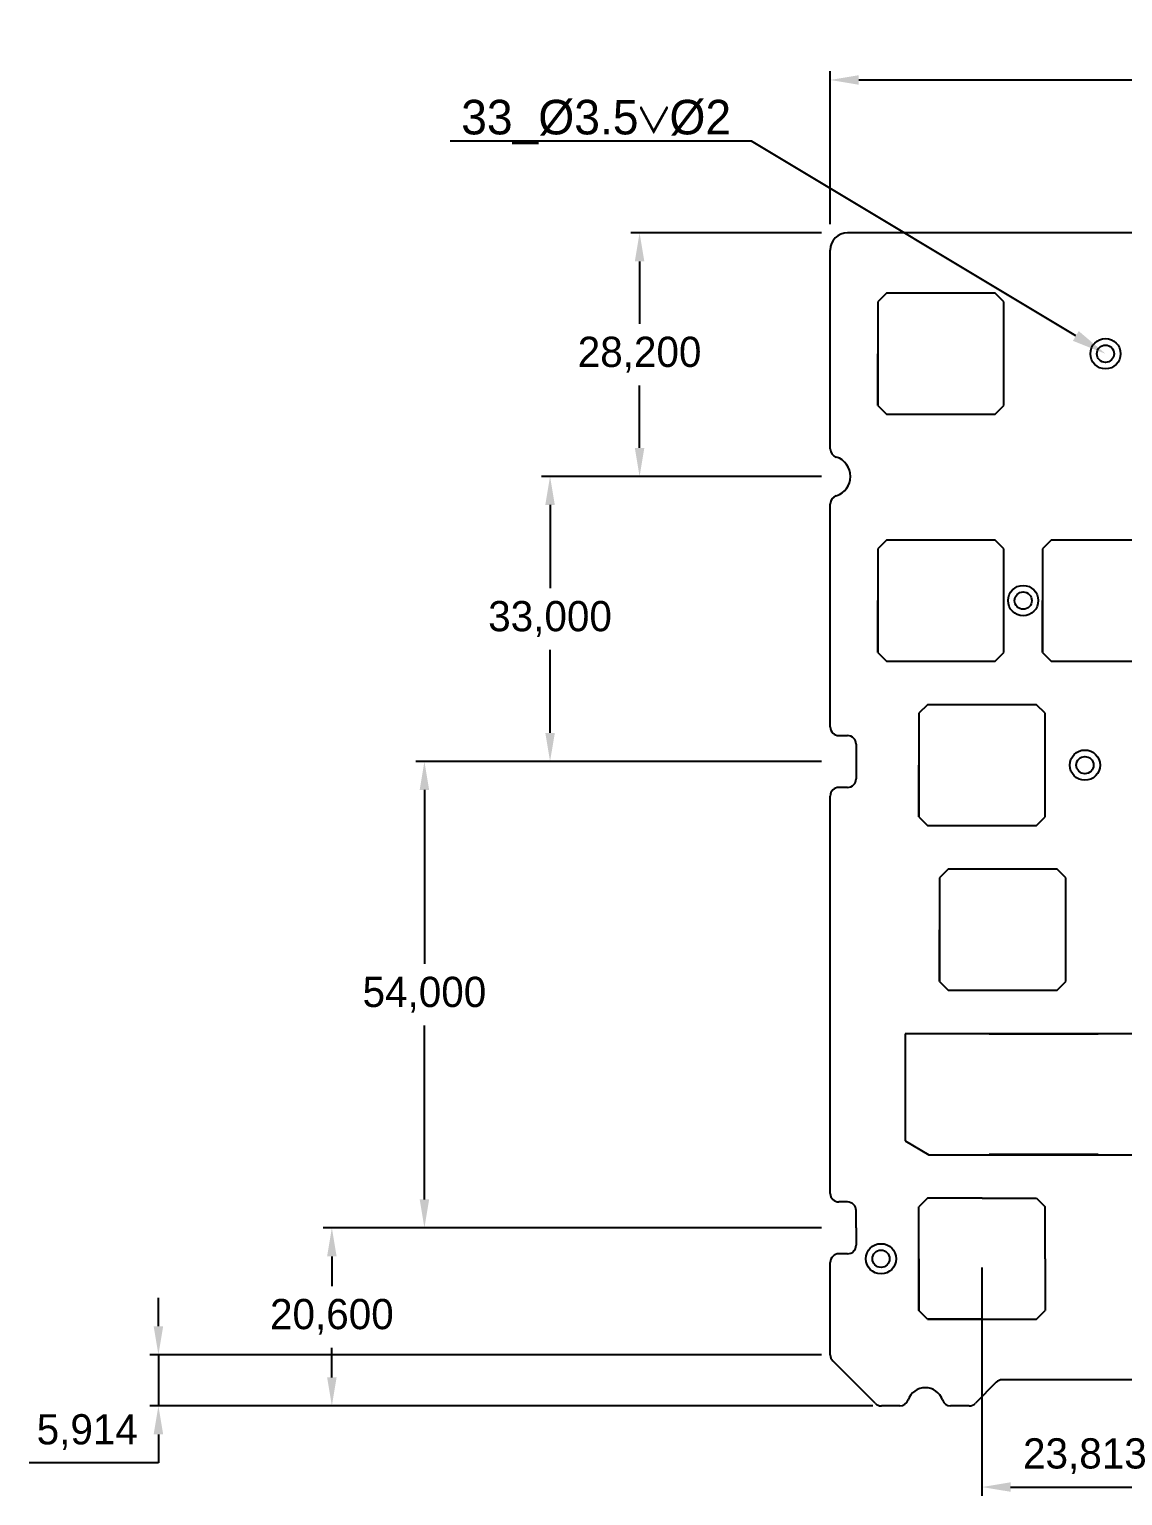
# Model space of a CAD drawing. Header units: millimetres. Extents: x -77 to 404, y -29 to 191.
# Drawn here: x -76.9 to 49.6, y 21.1 to 190.9 of the extents above; entities that cross this region are included whole.
import ezdxf
from ezdxf import colors
from ezdxf.entities.mleader import LeaderData, LeaderLine
from ezdxf.math import Vec2, Vec3

# ---------------------------------------------------------------- set-up
doc = ezdxf.new("R2010")
doc.units = ezdxf.units.MM
doc.header["$PDSIZE"] = -1
doc.dimstyles.new('ISO-25', dxfattribs={"dimtxt": 2.5, "dimasz": 2.5, "dimexe": 1.25, "dimexo": 0.625, "dimtad": 1, "dimtxsty": 'Standard', "dimcen": 2.5, "dimadec": 0, "dimazin": 0, "dimtfac": 1, "dimtmove": 0, "dimatfit": 3, "dimfxl": 1, "dimarcsym": 0})

# ---------------------------------------------------------------- blocks, each defined once
blk = doc.blocks.new('*D1')
at = {"color": 0, "lineweight": -2, "transparency": 16777216}
for p, q in [((14.76, 167.32), (-7.3, 167.32)), ((-6.3, 164.02), (-6.3, 156.79)), ((-6.3, 142.42), (-6.3, 149.65)), ((14.76, 139.12), (-7.3, 139.12))]:
    blk.add_line(p, q, dxfattribs=at)
at = {"color": 0, "transparency": 16777216}
for points in [[(-6.85, 164.02), (-5.75, 164.02), (-6.3, 167.32)], [(-6.85, 142.42), (-5.75, 142.42), (-6.3, 139.12)]]:
    blk.add_solid(points, dxfattribs=at)
at = {"layer": 'Defpoints', "color": 0, "transparency": 16777216}
for p in [(-6.3, 167.32), (15.76, 167.32), (15.76, 139.12)]:
    blk.add_point(p, dxfattribs=at)
at = {"color": 0, "transparency": 16777216, "insert": (-6.3, 153.22), "char_height": 3.5, "attachment_point": 5}
blk.add_mtext('28,200', dxfattribs=at)
blk = doc.blocks.new('*D2')
at = {"color": 0, "lineweight": -2, "transparency": 16777216}
for p, q in [((14.76, 139.12), (-17.66, 139.12)), ((-16.66, 135.82), (-16.66, 126.19)), ((-16.66, 109.42), (-16.66, 119.05)), ((14.76, 106.12), (-17.66, 106.12))]:
    blk.add_line(p, q, dxfattribs=at)
at = {"color": 0, "transparency": 16777216}
for points in [[(-17.21, 135.82), (-16.11, 135.82), (-16.66, 139.12)], [(-17.21, 109.42), (-16.11, 109.42), (-16.66, 106.12)]]:
    blk.add_solid(points, dxfattribs=at)
at = {"layer": 'Defpoints', "color": 0, "transparency": 16777216}
for p in [(15.76, 139.12), (-16.66, 106.12), (15.76, 106.12)]:
    blk.add_point(p, dxfattribs=at)
at = {"color": 0, "transparency": 16777216, "insert": (-16.66, 122.62), "char_height": 3.5, "attachment_point": 5}
blk.add_mtext('33,000', dxfattribs=at)
blk = doc.blocks.new('*D3')
at = {"color": 0, "lineweight": -2, "transparency": 16777216}
for p, q in [((14.76, 106.12), (-32.2, 106.12)), ((-31.2, 102.82), (-31.2, 82.69)), ((-31.2, 55.42), (-31.2, 75.55)), ((14.76, 52.12), (-32.2, 52.12))]:
    blk.add_line(p, q, dxfattribs=at)
at = {"color": 0, "transparency": 16777216}
for points in [[(-31.75, 102.82), (-30.65, 102.82), (-31.2, 106.12)], [(-31.75, 55.42), (-30.65, 55.42), (-31.2, 52.12)]]:
    blk.add_solid(points, dxfattribs=at)
at = {"layer": 'Defpoints', "color": 0, "transparency": 16777216}
for p in [(15.76, 106.12), (-31.2, 52.12), (15.76, 52.12)]:
    blk.add_point(p, dxfattribs=at)
at = {"color": 0, "transparency": 16777216, "insert": (-31.2, 79.12), "char_height": 3.5, "attachment_point": 5}
blk.add_mtext('54,000', dxfattribs=at)
blk = doc.blocks.new('*D4')
at = {"color": 0, "lineweight": -2, "transparency": 16777216}
for p, q in [((33.32, 47.55), (33.32, 21.12)), ((57.14, 47.55), (57.14, 21.12)), ((36.63, 22.12), (53.84, 22.12))]:
    blk.add_line(p, q, dxfattribs=at)
at = {"color": 0, "transparency": 16777216}
for points in [[(36.63, 22.67), (36.63, 21.57), (33.32, 22.12)], [(53.84, 22.67), (53.84, 21.57), (57.14, 22.12)]]:
    blk.add_solid(points, dxfattribs=at)
at = {"layer": 'Defpoints', "color": 0, "transparency": 16777216}
for p in [(33.32, 48.55), (57.14, 48.55), (57.14, 22.12)]:
    blk.add_point(p, dxfattribs=at)
at = {"color": 0, "transparency": 16777216, "insert": (45.23, 25.69), "char_height": 3.5, "attachment_point": 5}
blk.add_mtext('23,813', dxfattribs=at)
blk = doc.blocks.new('*D10')
at = {"color": 0, "lineweight": -2, "transparency": 16777216}
for p, q in [((15.76, 168.32), (15.76, 186.02)), ((374.74, 168.32), (374.74, 186.02)), ((19.06, 185.02), (371.44, 185.02))]:
    blk.add_line(p, q, dxfattribs=at)
at = {"color": 0, "transparency": 16777216}
for points in [[(19.06, 185.57), (19.06, 184.47), (15.76, 185.02)], [(371.44, 185.57), (371.44, 184.47), (374.74, 185.02)]]:
    blk.add_solid(points, dxfattribs=at)
at = {"layer": 'Defpoints', "color": 0, "transparency": 16777216}
for p in [(374.74, 185.02), (15.76, 167.32), (374.74, 167.32)]:
    blk.add_point(p, dxfattribs=at)
at = {"color": 0, "transparency": 16777216, "insert": (195.25, 188.59), "char_height": 3.5, "attachment_point": 5}
blk.add_mtext('358,975', dxfattribs=at)
blk = doc.blocks.new('*D11')
at = {"color": 0, "lineweight": -2, "transparency": 16777216}
for p, q in [((14.76, 52.12), (-42.91, 52.12)), ((-41.91, 48.82), (-41.91, 45.39)), ((-41.91, 34.82), (-41.91, 38.25)), ((14.86, 31.52), (-42.91, 31.52))]:
    blk.add_line(p, q, dxfattribs=at)
at = {"color": 0, "transparency": 16777216}
for points in [[(-42.46, 48.82), (-41.36, 48.82), (-41.91, 52.12)], [(-42.46, 34.82), (-41.36, 34.82), (-41.91, 31.52)]]:
    blk.add_solid(points, dxfattribs=at)
at = {"layer": 'Defpoints', "color": 0, "transparency": 16777216}
for p in [(15.76, 52.12), (-41.91, 31.52), (15.86, 31.52)]:
    blk.add_point(p, dxfattribs=at)
at = {"color": 0, "transparency": 16777216, "insert": (-41.91, 41.82), "char_height": 3.5, "attachment_point": 5}
blk.add_mtext('20,600', dxfattribs=at)
blk = doc.blocks.new('*D12')
at = {"color": 0, "lineweight": -2, "transparency": 16777216}
for p, q in [((-61.98, 40.74), (-61.98, 44.04)), ((14.76, 37.43), (-62.98, 37.43)), ((-61.98, 37.43), (-61.98, 31.52)), ((20.68, 31.52), (-62.98, 31.52)), ((-61.98, 28.22), (-61.98, 24.92)), ((-61.98, 24.92), (-76.92, 24.92))]:
    blk.add_line(p, q, dxfattribs=at)
at = {"color": 0, "transparency": 16777216}
for points in [[(-62.53, 40.74), (-61.43, 40.74), (-61.98, 37.43)], [(-62.53, 28.22), (-61.43, 28.22), (-61.98, 31.52)]]:
    blk.add_solid(points, dxfattribs=at)
at = {"layer": 'Defpoints', "color": 0, "transparency": 16777216}
for p in [(15.76, 37.43), (-61.98, 31.52), (21.68, 31.52)]:
    blk.add_point(p, dxfattribs=at)
at = {"color": 0, "transparency": 16777216, "insert": (-70.21, 28.48), "char_height": 3.5, "attachment_point": 5}
blk.add_mtext('5,914', dxfattribs=at)

msp = doc.modelspace()

# ---------------------------------------------------------------- linework, layer by layer
for p, q in [((372.7374, 167.3203), (17.7624, 167.3203)), ((372.7374, 167.3203), (17.7624, 167.3203)), ((372.7374, 167.3203), (17.7624, 167.3203)), ((21.2624, 147.3203), (21.2624, 153.3203)), ((21.2624, 147.3203), (21.2624, 153.3203)), ((21.2624, 118.7453), (21.2624, 124.7453)), ((21.2624, 118.7453), (21.2624, 124.7453)), ((40.3124, 118.7453), (40.3124, 124.7453)), ((40.3124, 118.7453), (40.3124, 124.7453)), ((22.2624, 117.7453), (28.5624, 117.7453)), ((22.2624, 117.7453), (28.5624, 117.7453)), ((41.3124, 117.7453), (47.6124, 117.7453)), ((41.3124, 117.7453), (47.6124, 117.7453)), ((16.7624, 109.1203), (17.7624, 109.1203)), ((16.7624, 109.1203), (17.7624, 109.1203)), ((16.7624, 109.1203), (17.7624, 109.1203)), ((18.7624, 108.1203), (18.7624, 104.1203)), ((18.7624, 108.1203), (18.7624, 104.1203)), ((18.7624, 108.1203), (18.7624, 104.1203)), ((26.0249, 99.6953), (26.0249, 105.6953)), ((26.0249, 99.6953), (26.0249, 105.6953)), ((17.7624, 103.1203), (16.7624, 103.1203)), ((17.7624, 103.1203), (16.7624, 103.1203)), ((17.7624, 103.1203), (16.7624, 103.1203)), ((27.0249, 98.6953), (39.6249, 98.6953)), ((27.0249, 98.6953), (39.6249, 98.6953)), ((27.0249, 98.6953), (39.6249, 98.6953)), ((28.4061, 80.6453), (28.4061, 86.6453)), ((28.4061, 80.6453), (28.4061, 86.6453)), ((29.4061, 79.6453), (35.7061, 79.6453)), ((29.4061, 79.6453), (35.7061, 79.6453)), ((34.1686, 79.6453), (40.4686, 79.6453)), ((34.1686, 79.6453), (40.4686, 79.6453)), ((34.1686, 74.5953), (46.7686, 74.5953)), ((34.1686, 74.5953), (40.4686, 74.5953)), ((34.1686, 74.5953), (40.4686, 74.5953)), ((34.1686, 74.5953), (46.7686, 74.5953)), ((34.1686, 74.5953), (40.4686, 74.5953)), ((34.1686, 74.5953), (40.4686, 74.5953)), ((40.4686, 74.5953), (46.7686, 74.5953)), ((40.4686, 74.5953), (46.7686, 74.5953)), ((40.4686, 74.5953), (46.7686, 74.5953)), ((40.4686, 74.5953), (46.7686, 74.5953)), ((40.4686, 60.6012), (34.1686, 60.6012)), ((46.7686, 60.6012), (34.1686, 60.6012)), ((34.1686, 60.6012), (40.4686, 60.6012)), ((46.7686, 60.6012), (34.1686, 60.6012)), ((34.1686, 60.6012), (40.4686, 60.6012)), ((40.4686, 60.6012), (34.1686, 60.6012)), ((46.7686, 60.6012), (34.1686, 60.6012)), ((34.1686, 60.6012), (40.4686, 60.6012)), ((46.7686, 60.6012), (34.1686, 60.6012)), ((34.1686, 60.6012), (40.4686, 60.6012)), ((40.4686, 60.6012), (46.7686, 60.6012)), ((40.4686, 60.6012), (46.7686, 60.6012)), ((17.7624, 55.1203), (16.7624, 55.1203)), ((17.7624, 55.1203), (16.7624, 55.1203)), ((17.7624, 55.1203), (16.7624, 55.1203)), ((33.3249, 55.5453), (29.0249, 55.5453)), ((33.3249, 55.5453), (39.6249, 55.5453)), ((39.6249, 55.5453), (40.6249, 54.5453)), ((40.6249, 48.5453), (40.6249, 54.5453)), ((18.7624, 52.1203), (18.7624, 54.1203)), ((18.7624, 52.1203), (18.7624, 54.1203)), ((18.7624, 52.1203), (18.7624, 54.1203)), ((18.7624, 52.1203), (18.7624, 50.1203)), ((18.7624, 52.1203), (18.7624, 50.1203)), ((18.7624, 52.1203), (18.7624, 50.1203)), ((26.0249, 48.5453), (26.0249, 52.5453)), ((17.7624, 49.1203), (16.7624, 49.1203)), ((17.7624, 49.1203), (16.7624, 49.1203)), ((17.7624, 49.1203), (16.7624, 49.1203)), ((26.0249, 48.5453), (26.0249, 42.5453)), ((26.0249, 42.5453), (26.0249, 48.5453)), ((40.6249, 48.5453), (40.6249, 42.5453)), ((27.0249, 41.5453), (26.0249, 42.5453)), ((39.6249, 41.5453), (40.6249, 42.5453)), ((33.3249, 41.5453), (27.0249, 41.5453)), ((27.0249, 41.5453), (33.3249, 41.5453)), ((33.3249, 41.5453), (39.6249, 41.5453)), ((20.9695, 31.8132), (16.0552, 36.7274)), ((20.9695, 31.8132), (16.0552, 36.7274)), ((20.9695, 31.8132), (16.0552, 36.7274)), ((34.969, 34.2494), (32.5557, 31.8161)), ((34.969, 34.2494), (32.5557, 31.8161)), ((34.969, 34.2494), (32.5557, 31.8161)), ((354.8207, 34.5453), (35.679, 34.5453)), ((354.8207, 34.5453), (35.679, 34.5453)), ((354.8207, 34.5453), (35.679, 34.5453)), ((23.8281, 31.5203), (21.6766, 31.5203)), ((23.8281, 31.5203), (21.6766, 31.5203)), ((23.8281, 31.5203), (21.6766, 31.5203)), ((31.8457, 31.5203), (29.6966, 31.5203)), ((31.8457, 31.5203), (29.6966, 31.5203)), ((31.8457, 31.5203), (29.6966, 31.5203))]:
    msp.add_line(p, q)
at = {"color": 7, "true_color": 0xffffff}
for p, q in [((15.7624, 142.3175), (15.7624, 165.3203)), ((15.7624, 142.3175), (15.7624, 165.3203)), ((15.7624, 142.3175), (15.7624, 165.3203)), ((22.2624, 146.3203), (34.8624, 146.3203)), ((22.2624, 146.3203), (34.8624, 146.3203)), ((22.2624, 146.3203), (34.8624, 146.3203)), ((15.7624, 110.1203), (15.7624, 135.923)), ((15.7624, 110.1203), (15.7624, 135.923)), ((15.7624, 110.1203), (15.7624, 135.923)), ((22.2624, 117.7453), (28.5624, 117.7453)), ((22.2624, 117.7453), (28.5624, 117.7453)), ((15.7624, 56.1203), (15.7624, 102.1203)), ((15.7624, 56.1203), (15.7624, 102.1203)), ((15.7624, 56.1203), (15.7624, 102.1203)), ((43.0061, 92.6453), (42.0061, 93.6453)), ((43.0061, 92.6453), (42.0061, 93.6453)), ((43.0061, 90.6453), (43.0061, 92.6453)), ((43.0061, 90.6453), (43.0061, 92.6453)), ((29.4061, 79.6453), (35.7061, 79.6453)), ((29.4061, 79.6453), (42.0061, 79.6453)), ((29.4061, 79.6453), (35.7061, 79.6453)), ((29.4061, 79.6453), (42.0061, 79.6453)), ((34.1686, 79.6453), (40.4686, 79.6453)), ((34.1686, 79.6453), (40.4686, 79.6453)), ((56.5186, 74.5983), (24.4186, 74.5983)), ((24.4186, 74.5983), (24.4186, 62.186)), ((24.4186, 62.186), (27.1686, 60.5983)), ((34.1686, 60.6012), (40.4686, 60.6012)), ((34.1686, 60.6012), (40.4686, 60.6012)), ((34.1686, 60.6012), (40.4686, 60.6012)), ((34.1686, 60.6012), (40.4686, 60.6012)), ((34.1686, 60.6012), (40.4686, 60.6012)), ((34.1686, 60.6012), (40.4686, 60.6012)), ((34.1686, 60.6012), (40.4686, 60.6012)), ((34.1686, 60.6012), (40.4686, 60.6012)), ((27.0249, 55.5453), (26.0249, 54.5453)), ((26.0249, 52.5453), (26.0249, 54.5453)), ((29.0249, 55.5453), (27.0249, 55.5453)), ((15.7624, 37.4345), (15.7624, 48.1203)), ((15.7624, 37.4345), (15.7624, 48.1203)), ((15.7624, 37.4345), (15.7624, 48.1203)), ((27.0249, 41.5453), (33.3249, 41.5453)), ((30.9436, 41.5453), (35.7061, 41.5453))]:
    msp.add_line(p, q, dxfattribs=at)
at = {"color": 7, "linetype": 'Continuous'}
for p, q in [((22.2624, 160.3203), (21.2624, 159.3203)), ((22.2624, 160.3203), (21.2624, 159.3203)), ((22.2624, 160.3203), (21.2624, 159.3203)), ((34.8624, 160.3203), (22.2624, 160.3203)), ((34.8624, 160.3203), (22.2624, 160.3203)), ((34.8624, 160.3203), (22.2624, 160.3203)), ((35.8624, 159.3203), (34.8624, 160.3203)), ((35.8624, 159.3203), (34.8624, 160.3203)), ((35.8624, 159.3203), (34.8624, 160.3203)), ((21.2624, 159.3203), (21.2624, 147.3203)), ((21.2624, 159.3203), (21.2624, 147.3203)), ((21.2624, 159.3203), (21.2624, 147.3203)), ((35.8624, 147.3203), (35.8624, 159.3203)), ((35.8624, 147.3203), (35.8624, 159.3203)), ((35.8624, 147.3203), (35.8624, 159.3203)), ((21.2624, 147.3203), (22.2624, 146.3203)), ((21.2624, 147.3203), (22.2624, 146.3203)), ((21.2624, 147.3203), (22.2624, 146.3203)), ((34.8624, 146.3203), (35.8624, 147.3203)), ((34.8624, 146.3203), (35.8624, 147.3203)), ((34.8624, 146.3203), (35.8624, 147.3203)), ((22.2624, 131.7453), (21.2624, 130.7453)), ((22.2624, 131.7453), (21.2624, 130.7453)), ((22.2624, 131.7453), (21.2624, 130.7453)), ((21.2624, 130.7453), (21.2624, 118.7453)), ((21.2624, 130.7453), (21.2624, 118.7453)), ((21.2624, 130.7453), (21.2624, 118.7453)), ((34.8624, 131.7453), (22.2624, 131.7453)), ((34.8624, 131.7453), (22.2624, 131.7453)), ((34.8624, 131.7453), (22.2624, 131.7453)), ((35.8624, 130.7453), (34.8624, 131.7453)), ((35.8624, 130.7453), (34.8624, 131.7453)), ((35.8624, 130.7453), (34.8624, 131.7453)), ((35.8624, 118.7453), (35.8624, 130.7453)), ((35.8624, 118.7453), (35.8624, 130.7453)), ((35.8624, 118.7453), (35.8624, 130.7453)), ((41.3124, 131.7453), (40.3124, 130.7453)), ((41.3124, 131.7453), (40.3124, 130.7453)), ((41.3124, 131.7453), (40.3124, 130.7453)), ((40.3124, 130.7453), (40.3124, 118.7453)), ((40.3124, 130.7453), (40.3124, 118.7453)), ((40.3124, 130.7453), (40.3124, 118.7453)), ((53.9124, 131.7453), (41.3124, 131.7453)), ((53.9124, 131.7453), (41.3124, 131.7453)), ((53.9124, 131.7453), (41.3124, 131.7453)), ((21.2624, 118.7453), (22.2624, 117.7453)), ((21.2624, 118.7453), (22.2624, 117.7453)), ((21.2624, 118.7453), (22.2624, 117.7453)), ((22.2624, 117.7453), (34.8624, 117.7453)), ((22.2624, 117.7453), (34.8624, 117.7453)), ((22.2624, 117.7453), (34.8624, 117.7453)), ((34.8624, 117.7453), (35.8624, 118.7453)), ((34.8624, 117.7453), (35.8624, 118.7453)), ((34.8624, 117.7453), (35.8624, 118.7453)), ((40.3124, 118.7453), (41.3124, 117.7453)), ((40.3124, 118.7453), (41.3124, 117.7453)), ((40.3124, 118.7453), (41.3124, 117.7453)), ((41.3124, 117.7453), (53.9124, 117.7453)), ((41.3124, 117.7453), (53.9124, 117.7453)), ((41.3124, 117.7453), (53.9124, 117.7453)), ((27.0249, 112.6953), (26.0249, 111.6953)), ((27.0249, 112.6953), (26.0249, 111.6953)), ((27.0249, 112.6953), (26.0249, 111.6953)), ((39.6249, 112.6953), (27.0249, 112.6953)), ((39.6249, 112.6953), (27.0249, 112.6953)), ((39.6249, 112.6953), (27.0249, 112.6953)), ((40.6249, 111.6953), (39.6249, 112.6953)), ((40.6249, 111.6953), (39.6249, 112.6953)), ((40.6249, 111.6953), (39.6249, 112.6953)), ((26.0249, 111.6953), (26.0249, 99.6953)), ((26.0249, 111.6953), (26.0249, 99.6953)), ((26.0249, 111.6953), (26.0249, 99.6953)), ((40.6249, 99.6953), (40.6249, 111.6953)), ((40.6249, 99.6953), (40.6249, 111.6953)), ((40.6249, 99.6953), (40.6249, 111.6953)), ((26.0249, 99.6953), (27.0249, 98.6953)), ((26.0249, 99.6953), (27.0249, 98.6953)), ((26.0249, 99.6953), (27.0249, 98.6953)), ((39.6249, 98.6953), (40.6249, 99.6953)), ((39.6249, 98.6953), (40.6249, 99.6953)), ((39.6249, 98.6953), (40.6249, 99.6953)), ((29.4061, 93.6453), (28.4061, 92.6453)), ((29.4061, 93.6453), (28.4061, 92.6453)), ((42.0061, 93.6453), (29.4061, 93.6453)), ((42.0061, 93.6453), (29.4061, 93.6453)), ((28.4061, 92.6453), (28.4061, 80.6453)), ((28.4061, 92.6453), (28.4061, 80.6453)), ((43.0061, 80.6453), (43.0061, 90.6453)), ((43.0061, 80.6453), (43.0061, 90.6453)), ((28.4061, 80.6453), (29.4061, 79.6453)), ((28.4061, 80.6453), (29.4061, 79.6453)), ((42.0061, 79.6453), (43.0061, 80.6453)), ((42.0061, 79.6453), (43.0061, 80.6453)), ((29.4061, 79.6453), (42.0061, 79.6453)), ((29.4061, 79.6453), (42.0061, 79.6453)), ((27.1686, 60.5983), (53.7686, 60.5983))]:
    msp.add_line(p, q, dxfattribs=at)
at = {"color": 7, "true_color": 0xffffff}
for centre, radius in [((47.6124, 153.3203), 1.75), ((47.6124, 153.3203), 1.75), ((47.6124, 153.3203), 1.75), ((47.6124, 153.3203), 1), ((47.6124, 153.3203), 1), ((47.6124, 153.3203), 1), ((38.0874, 124.7453), 1.75), ((38.0874, 124.7453), 1.75), ((38.0874, 124.7453), 1.75), ((38.0874, 124.7453), 1), ((38.0874, 124.7453), 1), ((38.0874, 124.7453), 1), ((45.2311, 105.6953), 1.75), ((45.2311, 105.6953), 1.75), ((45.2311, 105.6953), 1.75), ((45.2311, 105.6953), 1), ((45.2311, 105.6953), 1), ((45.2311, 105.6953), 1), ((21.6374, 48.5453), 1.75), ((21.6374, 48.5453), 1.75), ((21.6374, 48.5453), 1.75), ((21.6374, 48.5453), 1), ((21.6374, 48.5453), 1), ((21.6374, 48.5453), 1)]:
    msp.add_circle(centre, radius, dxfattribs=at)
for centre, radius, start, end in [((17.7624, 165.3203), 2, 90, 180), ((17.7624, 165.3203), 2, 90, 180), ((17.7624, 165.3203), 2, 90, 180), ((16.7624, 142.3175), 1, 180, 252.63202), ((16.7624, 142.3175), 1, 180, 252.63202), ((16.7624, 142.3175), 1, 180, 252.63202), ((16.7624, 135.923), 1, 107.36798, 180), ((16.7624, 135.923), 1, 107.36798, 180), ((16.7624, 135.923), 1, 107.36798, 180), ((16.7624, 110.1203), 1, 180, 270), ((16.7624, 110.1203), 1, 180, 270), ((16.7624, 110.1203), 1, 180, 270), ((16.7624, 102.1203), 1, 90, 180), ((16.7624, 102.1203), 1, 90, 180), ((16.7624, 102.1203), 1, 90, 180), ((16.7624, 56.1203), 1, 180, 270), ((16.7624, 56.1203), 1, 180, 270), ((16.7624, 56.1203), 1, 180, 270), ((16.7624, 48.1203), 1, 90, 180), ((16.7624, 48.1203), 1, 90, 180), ((16.7624, 48.1203), 1, 90, 180), ((16.7624, 37.4345), 1, 180, 225), ((16.7624, 37.4345), 1, 180, 225), ((16.7624, 37.4345), 1, 180, 225)]:
    msp.add_arc(centre, radius, start, end, dxfattribs=at)
for centre, radius, start, end in [((15.7624, 139.1203), 2.35, 287.36798, 72.63202), ((15.7624, 139.1203), 2.35, 287.36798, 72.63202), ((15.7624, 139.1203), 2.35, 287.36798, 72.63202), ((17.7624, 108.1203), 1, 0, 90), ((17.7624, 108.1203), 1, 0, 90), ((17.7624, 108.1203), 1, 0, 90), ((17.7624, 104.1203), 1, 270, 0), ((17.7624, 104.1203), 1, 270, 0), ((17.7624, 104.1203), 1, 270, 0), ((17.7624, 54.1203), 1, 0, 90), ((17.7624, 54.1203), 1, 0, 90), ((17.7624, 54.1203), 1, 0, 90), ((17.7624, 50.1203), 1, 270, 0), ((17.7624, 50.1203), 1, 270, 0), ((17.7624, 50.1203), 1, 270, 0), ((35.679, 33.5453), 1, 90, 135.23774), ((35.679, 33.5453), 1, 90, 135.23774), ((35.679, 33.5453), 1, 90, 135.23774), ((26.7624, 31.5203), 2.1, 18.819063, 161.180937), ((26.7624, 31.5203), 2.1, 18.819063, 161.180937), ((26.7624, 31.5203), 2.1, 18.819063, 161.180937), ((21.6766, 32.5203), 1, 225, 270), ((21.6766, 32.5203), 1, 225, 270), ((21.6766, 32.5203), 1, 225, 270), ((23.8281, 32.5203), 1, 270, 341.180937), ((23.8281, 32.5203), 1, 270, 341.180937), ((23.8281, 32.5203), 1, 270, 341.180937), ((29.6966, 32.5203), 1, 198.819063, 270), ((29.6966, 32.5203), 1, 198.819063, 270), ((29.6966, 32.5203), 1, 198.819063, 270), ((31.8457, 32.5203), 1, 270, 315.23774), ((31.8457, 32.5203), 1, 270, 315.23774), ((31.8457, 32.5203), 1, 270, 315.23774)]:
    msp.add_arc(centre, radius, start, end)

# ---------------------------------------------------------------- dimensions: what is measured, and where the dimension line sits
at = {"color": 2, "true_color": 0xf1eb1f}
dim = msp.add_linear_dim(base=(374.7374, 185.0198), p1=(15.7624, 167.3203), p2=(374.7374, 167.3203), dimstyle='ISO-25', override={"dimtxt": 3.5, "dimasz": 3.302, "dimexe": 1, "dimexo": 1, "dimgap": 1.524, "dimtih": 1, "dimtoh": 1, "dimdec": 3, "dimzin": 0, "dimadec": 2, "dimtdec": 3, "dimtzin": 0}, dxfattribs=at)
dim.commit()
dim.dimension.update_dxf_attribs({"geometry": '*D10', "text_midpoint": (195.2499, 188.5855)})
for base, p1, p2, picture, middle in [((-6.2997, 167.3203), (15.7624, 139.1203), (15.7624, 167.3203), '*D1', (-6.2997, 153.2203)), ((-16.6644, 106.1203), (15.7624, 139.1203), (15.7624, 106.1203), '*D2', (-16.6644, 122.6203)), ((-31.2026, 52.1203), (15.7624, 106.1203), (15.7624, 52.1203), '*D3', (-31.2026, 79.1203))]:
    dim = msp.add_linear_dim(base=base, p1=p1, p2=p2, angle=90, dimstyle='ISO-25', override={"dimtxt": 3.5, "dimasz": 3.302, "dimexe": 1, "dimexo": 1, "dimgap": 1.524, "dimtih": 1, "dimtoh": 1, "dimdec": 3, "dimzin": 0, "dimadec": 2, "dimtdec": 3, "dimtzin": 0})
    dim.commit()
    dim.dimension.update_dxf_attribs({"geometry": picture, "text_midpoint": middle})
for base, p1, p2, picture, middle in [((-41.9086, 31.5203), (15.7624, 52.1203), (15.8612, 31.5203), '*D11', (-41.9086, 41.8203)), ((-61.9756, 31.5203), (15.7624, 37.4345), (21.6766, 31.5203), '*D12', (-70.2079, 28.4819))]:
    dim = msp.add_linear_dim(base=base, p1=p1, p2=p2, angle=90, dimstyle='ISO-25', override={"dimtxt": 3.5, "dimasz": 3.302, "dimexe": 1, "dimexo": 1, "dimgap": 1.524, "dimtih": 1, "dimtoh": 1, "dimdec": 3, "dimzin": 0, "dimadec": 2, "dimtdec": 3, "dimtzin": 0}, dxfattribs=at)
    dim.commit()
    dim.dimension.update_dxf_attribs({"geometry": picture, "text_midpoint": middle})
at = {"color": 51, "true_color": 0xf7f281}
dim = msp.add_linear_dim(base=(57.1373557006, 22.120061381), p1=(33.3248557006, 48.545272006), p2=(57.1373557006, 48.545272006), dimstyle='ISO-25', override={"dimtxt": 3.5, "dimasz": 3.302, "dimexe": 1, "dimexo": 1, "dimgap": 1.524, "dimtih": 1, "dimtoh": 1, "dimdec": 3, "dimzin": 0, "dimadec": 2, "dimtdec": 3, "dimtzin": 0}, dxfattribs=at)
dim.commit()
dim.dimension.update_dxf_attribs({"geometry": '*D4', "text_midpoint": (45.2311057006, 25.6857280477)})

# ---------------------------------------------------------------- leaders
at = {"color": 7, "true_color": 0xffffff}
ml = msp.add_multileader_mtext('Standard', dxfattribs=at)
ml.set_content('33_%%C3.5{\\A1;\\fGDT|b0|i0|c134|p2;\\W0.7;\\C256;w}%%C2', color=(255, 255, 255))
ml.set_leader_properties()
ml.build(insert=Vec2(0, 0))
ml.multileader.update_dxf_attribs({"text_right_attachment_type": 6, "dogleg_length": 0.36})
ctx = ml.context
ctx.base_point, ctx.plane_origin = Vec3(-35.9674, 180.3841), Vec3(47.6124, 153.3203)
ctx.right_attachment, ctx.text_align_type = 6, 2
notes = []
notes.append((ctx, [(0, (1, 1, 0), (6.6512, 177.9174), (-1, 0), 0.36, [(0, [(47.6124, 153.3203)], 0, [])])]))
ctx.mtext.insert, ctx.mtext.alignment, ctx.mtext.flow_direction = Vec3(4.2912, 182.7174), 3, 5
for ctx, leaders in notes:
    for number, flags, end, landing, length, lines in leaders:
        leader = LeaderData()
        leader.index, (leader.has_last_leader_line, leader.has_dogleg_vector, leader.attachment_direction) = number, flags
        leader.last_leader_point, leader.dogleg_vector, leader.dogleg_length = Vec3(end), Vec3(landing), length
        for number, points, colour, breaks in lines:
            line = LeaderLine()
            line.index, line.vertices, line.color, line.breaks = number, Vec3.list(points), colors.encode_raw_color(colour), breaks
            leader.lines.append(line)
        ctx.leaders.append(leader)

doc.saveas('drawing.dxf')
